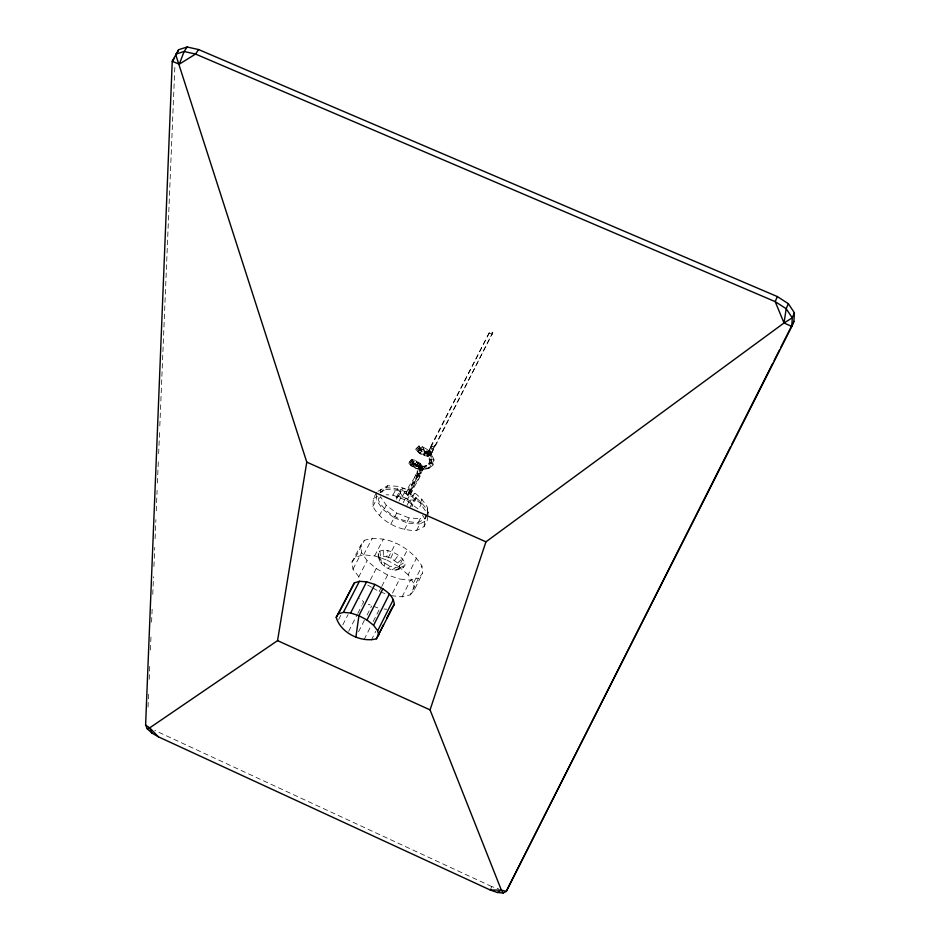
<?xml version="1.0" encoding="UTF-8"?>
<svg xmlns="http://www.w3.org/2000/svg" width="940" height="940" viewBox="0 0 940 940"><rect width="100%" height="100%" fill="white"/><g stroke="black" fill="none" stroke-linecap="round" stroke-linejoin="round"><path stroke-width="0.7" stroke-dasharray="4.7 3.53" d="M379.725 561.157L379.431 558.83L380.688 557.197L383.285 556.492L383.297 550.159C391.71 550.452 400.452 554.764 404.682 562.226L405.011 565.316L403.295 567.466C393.108 574.481 377.257 565.786 378.174 553.296L379.831 551.11L383.297 550.159M421.379 468.096L422.589 470.27L419.828 470.353L418.617 468.179L421.379 468.096L422.706 466.769L419.922 468.003L418.312 466.816L420.415 463.49C423.964 474.759 409.863 484.112 406.033 493.488L408.36 493.277L419.828 470.353L422.706 466.769L416.608 462.139L413.859 461.493L411.18 464.795L408.653 463.056L410.557 460.588L412.601 462.891L422.272 466.475L414.575 464.031L410.557 460.588L410.897 465.559L416.056 468.061L422.741 469.272L429.039 468.308L427.912 465.359L416.89 468.649L412.883 466.698L411.18 464.795L415.363 460.306C425.056 471.281 407.619 482.902 406.033 493.488L407.807 495.509L410.146 495.31C413.647 485.674 422.037 477.25 422.706 466.769L420.415 463.49L415.363 460.306L411.614 459.425L408.653 463.056C411.791 467.286 417.196 469.037 422.236 469.612L429.028 463.679L429.58 460.318L427.97 456.476L424.739 453.056L427.171 449.485L431.672 454.29L434.033 459.907L433.164 464.983L429.039 468.308L422.236 469.612L422.272 466.475L427.912 465.359L431.178 462.727L431.848 458.838L427.171 449.485L422.295 446.594L418.864 445.971L415.691 449.297L419.71 453.562L424.093 455.571L427.5 456.206L429.627 455.524L432.118 452.375L492.807 332.502L490.01 331.373L431.789 444.385L427.747 453.045L427.5 456.206L431.531 445.995L490.01 331.373M422.741 469.272L422.777 466.134L417.137 465.112L410.897 465.559L412.601 462.891L414.575 464.031L412.883 466.698L417.971 465.688L416.89 468.649M148.038 707.115L148.579 693.932M149.202 679.291L149.812 664.639M150.424 649.998L151.035 635.346M151.587 622.174L152.268 606.053M152.762 594.339L153.49 576.761M153.925 566.514L154.724 547.468M155.088 538.691L155.887 519.644M156.251 510.855L157.109 490.351M157.415 483.031L158.343 461.058M158.649 453.738L159.565 431.765M159.812 425.914L160.799 402.473M160.858 401.004L174.969 64.143M419.828 470.353L420.415 463.49L418.711 467.392L421.496 466.17L418.617 468.179L419.922 468.003L418.441 465.864L413.483 462.715L409.746 461.834L411.614 459.425L413.859 461.493L414.728 464.548L418.312 466.816L420.274 464.454L415.363 460.306L413.483 462.715L414.728 464.548L416.608 462.139L415.363 460.306M412.883 466.698L413.071 462.339L412.002 463.902L409.746 461.834L411.18 464.795M419.651 476.815L419.945 471.469L417.172 471.575L417.407 476.839L407.807 495.509L419.651 476.815L417.172 471.575L417.818 474.947L410.146 495.31L408.36 493.277L415.574 474.97L417.818 474.947L419.651 476.815L417.407 476.839L415.574 474.97M427.806 516.107L427.406 519.996L424.081 526.588L416.561 530.513C399.195 530.9 381.252 521.9 372.875 506.39L373.333 498.564L376.764 492.02M372.875 506.39L376.282 499.869L376.693 493.324M427.065 515.038L425.186 518.763L418.335 522.381C402.508 522.804 386.129 514.58 378.55 500.409L378.82 496.109M380.759 492.407L380.935 489.54L378.996 493.241L385.682 489.446L387.632 485.733L398.819 486.368L411.473 491.315L409.546 495.063L420.192 502.994L425.902 511.677L427.794 507.941C422.554 498.835 413.647 489.106 402.473 488.706L400.146 490.01L396.057 497.895L395.869 500.362M396.457 499.246L399.947 492.49L400.146 490.01M412.202 504.24L411.978 506.695L416.021 498.788L416.255 496.32L414.281 493.324L410.228 501.255L412.202 504.24L416.255 496.32M429.58 460.318L431.848 458.838L434.033 459.907L431.765 461.387L429.58 460.318L430.085 454.631L426.76 451.094L420.673 448.521L418.864 445.971L415.691 449.297L419.71 453.562L427.865 455.183L430.567 454.326L432.118 452.375L430.79 447.569L431.789 444.385L434.668 445.584L434.409 447.193L431.531 445.995L431.789 444.385M424.081 526.588L424.868 518.845L425.973 516.636M425.186 518.763L425.62 514.509M427.218 513.616L427.794 507.941M427.947 514.814L428.205 512.23C420.027 496.344 401.662 487.167 384.096 487.837L381.805 492.219M384.484 566.374L384.883 563.33L380.912 559.911L378.562 556.398M398.337 569.487L399.618 567.878L399.371 565.563L397.608 562.907L390.829 558.172L386.845 556.832L388.044 550.605M422.236 469.612L431.765 461.387L431.672 454.29L427.97 456.476L427.171 449.485L431.765 461.387L431.002 465.935L429.039 468.308M492.807 332.502L430.908 453.867L429.627 455.524L427.536 452.211L421.755 451.188L418.1 447.276L416.526 447.851L418.347 450.389L421.073 450.871L424.739 453.056L426.76 451.094M427.5 456.206L427.536 452.211L428.687 451.846L430.567 454.326M418.241 451.917L420.274 449.555L424.751 451.611L423.588 454.384L424.093 455.571L427.865 455.183L427.536 452.211L425.244 452.798L421.755 451.188L418.1 447.276L418.241 451.917L423.588 454.384L427.536 452.211M424.751 451.611L425.244 452.798L424.093 455.571L428.687 451.846L428.135 452.469L429.627 455.524M390.829 558.172L393.331 552.391M490.727 888.852L491.738 886.549L498.835 889.029M434.668 445.584L432.329 450.542L429.592 449.026L430.79 447.569L433.528 449.073L431.531 445.995M391.24 595.666L402.12 596.841L410.204 594.891L418.57 578.124L422.624 573.2L421.966 566.091C410.897 547.409 385.94 533.615 364.379 540.336L360.643 545.447L351.971 562.096L352.994 569.194L360.584 579.005M410.204 594.891L414.235 590.026L422.624 573.2M402.12 596.841L410.486 580.156L418.57 578.124M414.235 590.026L413.529 582.976L421.966 566.091M434.033 459.907L431.002 465.935L427.453 468.813L426.337 465.852M371.277 640.234L375.824 631.198M413.529 582.976L408.125 574.787L416.62 557.866M364.097 639.553L370.595 626.675M373.204 621.528L379.713 608.65L368.233 604.244M392.532 593.105L399.629 579.028L410.486 580.156M418.335 522.381L420.215 518.668L423.646 516.859M416.561 530.513L419.886 523.956L427.406 519.996M408.125 574.787L398.807 566.738L407.373 549.818M426.537 515.531L428.205 512.23M420.192 502.994L422.095 499.246M421.954 502.689L418.582 509.315L406.867 500.621L392.944 495.145L386.117 494.746M358.539 631.75L364.414 620.189M367.035 615.042L371.606 606.053M379.184 591.542L381.135 587.712M381.781 586.431L387.621 574.963L399.629 579.028M348.646 631.363L357.177 614.678M357.835 613.385L361.771 605.689M362.429 604.408L363.745 601.835L359.456 598.369M351.971 562.096L355.684 557.044L363.639 554.859L374.661 555.916L387.033 560.099L395.67 543.202M407.231 521.618L409.123 517.928L420.215 518.668M404.388 529.643L407.725 523.11L419.886 523.956M406.95 505.473L409.84 499.845L413.671 500.08L416.021 498.788M370.337 580.004L376.212 568.536L367.094 560.698L361.618 552.603L360.643 545.447M409.629 507.976L413.671 500.08M396.057 497.895L398.384 496.602L402.238 496.837L406.327 488.918M390.781 524.262L394.142 517.752L382.662 509.28L376.282 499.869M374.661 555.916L383.344 539.078M394.835 516.73L396.739 513.04L386.27 505.309L380.477 496.72L378.55 500.409M403.225 502.653L405.539 498.153L401.932 495.462L399.947 492.49M410.651 490.621L406.573 498.541L410.228 501.255M342.795 624.877L348.07 614.607M406.867 500.621L410.275 493.994M398.384 496.602L402.473 488.706M358.539 577.266L367.094 560.698M399.018 501.091L401.932 495.462M338.659 619.495L341.314 614.349M379.278 515.778L382.662 509.28M352.994 569.194L361.618 552.603M384.354 508.987L386.27 505.309M392.944 495.145L396.375 488.541M385.682 489.446L396.88 490.093L398.819 486.368M363.639 554.859L372.346 538.08M355.684 557.044L364.379 540.336M420.673 448.521L417.701 451.494L420.673 448.521L421.073 450.871L423.188 448.968L422.295 446.594L420.18 448.498L416.526 447.851M429.028 463.679L431.178 462.727L433.164 464.983L431.002 465.935L429.028 463.679L431.848 458.838M388.22 568.477L389.853 566.139L399.805 568.371L403.295 567.466M394.612 560.311L398.372 555.223M421.755 451.188L419.71 453.562L420.11 449.473L418.347 450.389M397.608 562.907L402.355 558.689M427.97 456.476L431.672 454.29M392.168 569.816L395.094 567.901M399.371 565.563L404.682 562.226M377.986 491.315L387.632 485.733M373.333 498.564L380.653 494.416M399.618 567.878L405.011 565.316M395.716 570.169L399.805 568.371M422.777 466.134L416.056 468.061L417.137 465.112L417.971 465.688M418.382 473.748L421.155 473.631L419.945 471.469M384.002 609.014L386.869 609.249M383.285 556.492L386.845 556.832M425.244 452.798L427.16 453.233M412.002 463.902L414.728 464.548M380.524 592L387.221 594.292M396.88 490.093L409.546 495.063M402.238 496.837L409.84 499.845M396.739 513.04L409.123 517.928M394.142 517.752L407.725 523.11M489.658 333.136L492.454 334.264M491.738 886.549L154.853 730.451M432.118 452.375L429.345 450.977L428.135 452.469L430.908 453.867L429.592 449.026M387.033 560.099L398.807 566.738M384.883 563.33L389.853 566.139M376.212 568.536L387.621 574.963M367.728 585.091L371.547 587.241M372.816 587.958L377.915 590.825M418.864 445.971L420.18 448.498L425.15 451.447L429.556 456.135M422.507 515.273L424.868 518.845M422.295 446.594L425.15 451.447M411.614 459.425L413.483 462.715L418.312 466.816L416.608 462.139M423.188 448.968L424.739 453.056M420.18 448.498L421.073 450.871M378.174 553.296L379.431 558.83M380.912 559.911L381.487 563.8M379.831 551.11L380.688 557.197"/><path stroke-width="1.41" d="M145.606 725.022L172.243 61.3L178.635 49.691L187.166 47L198.575 49.55L777.345 296.57L788.331 303.667L794.394 312.773L793.924 321.398L791.809 326.438L506.249 891.402L503.194 893L497.331 892.483L490.234 890.004L158.484 736.866L151.963 733.071L147.251 728.747L145.606 725.022L149.695 727.866L158.484 736.866M355.931 636.885L358.916 615.677L374.86 584.445C382.991 588.628 393.413 594.151 394.295 604.326L376.399 638.812C361.125 642.866 340.491 632.89 336.214 617.31L354.356 582.906L359.409 581.296L366.612 581.825L374.86 584.445M503.194 893L501.361 890.11L430.062 709.888L485.945 541.828L784.031 322.984L786.193 308.72L788.331 303.667M147.251 728.747L149.695 727.866L277.558 640.622L306.781 462.139L175.592 54.179L184.123 51.5L195.555 54.062L775.183 301.623L786.193 308.72L792.279 317.826L791.809 326.438L784.031 322.984L775.183 301.623L777.345 296.57M174.511 57.939L172.243 61.3L179.258 64.178L184.123 51.5L187.166 47M794.394 312.773L792.279 317.826L784.031 322.984M176.391 54.45L178.635 49.691M378.656 635.487L377.692 630.752L393.39 599.52M376.399 638.812L383.544 624.571M386.798 618.097L391.992 607.745M377.692 630.752L373.591 625.311L389.383 594.045M730.474 447.005L506.249 891.402L501.361 890.11L490.234 890.004M731.802 444.385L772.774 363.263M774.102 360.654L779.377 350.185M780.705 347.565L793.924 321.398M373.591 625.311L367 620.012L382.874 588.745M336.214 617.31L338.329 613.891L343.382 612.375L350.608 612.998L366.612 581.825M343.382 612.375L359.409 581.296M338.329 613.891L354.356 582.906M198.575 49.55L195.555 54.062L179.258 64.178M392.767 606.606L394.295 604.326M497.331 892.483L501.361 890.11M350.608 612.998L358.916 615.677L367 620.012M306.781 462.139L485.945 541.828M277.558 640.622L430.062 709.888M149.695 727.866L151.963 733.071"/></g></svg>
